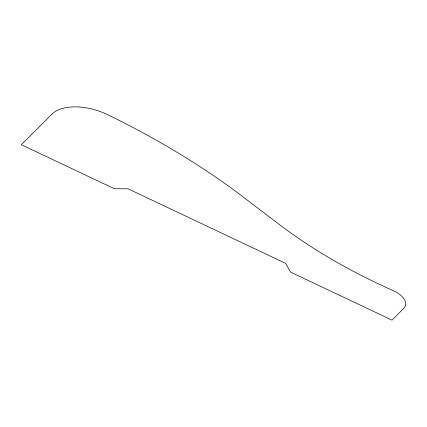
<?xml version="1.0" encoding="UTF-8"?>
<svg xmlns="http://www.w3.org/2000/svg" width="427" height="427" viewBox="0 0 427 427"><rect width="100%" height="100%" fill="white"/><g stroke="black" fill="none" stroke-linecap="round" stroke-linejoin="round"><path stroke-width="0.64" d="M52.051 114.057L21.35 144.721L114.441 188.777L128.063 188.803L285.631 263.368L290.541 272.111L392.002 320.122L403.723 308.417A21.099 11.273 16.5 0 0 393.907 290.936A376.262 201.058 16.5 0 1 278.511 223.881L238.282 193.266A548.551 293.119 16.5 0 0 106.563 114.185A42.198 22.546 16.5 0 0 52.051 114.057"/></g></svg>
